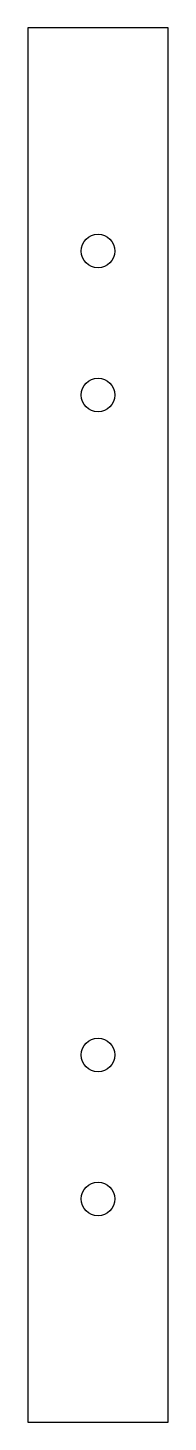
# Model space of a CAD drawing. Header units: millimetres. Extents: x -2.9 to 2.9, y -29.1 to 29.1.
import ezdxf

# ---------------------------------------------------------------- set-up
doc = ezdxf.new("R2010")
doc.units = ezdxf.units.MM
doc.layers.add('CUTOUTS', color=1, linetype='CONTINUOUS')
doc.layers.add('PERIMETER', color=5, linetype='CONTINUOUS')

msp = doc.modelspace()

# ---------------------------------------------------------------- linework, layer by layer
at = {"layer": 'CUTOUTS'}
for centre in [(0, 19.75), (0, 13.75), (0, -13.75), (0, -19.75)]:
    msp.add_circle(centre, 0.7, dxfattribs=at)
at = {"layer": 'PERIMETER'}
for p, q in [((2.925, 29.05), (-2.925, 29.05)), ((-2.925, 29.05), (-2.925, -29.05)), ((2.925, -29.05), (2.925, 29.05)), ((-2.925, -29.05), (2.925, -29.05))]:
    msp.add_line(p, q, dxfattribs=at)

doc.saveas('drawing.dxf')
